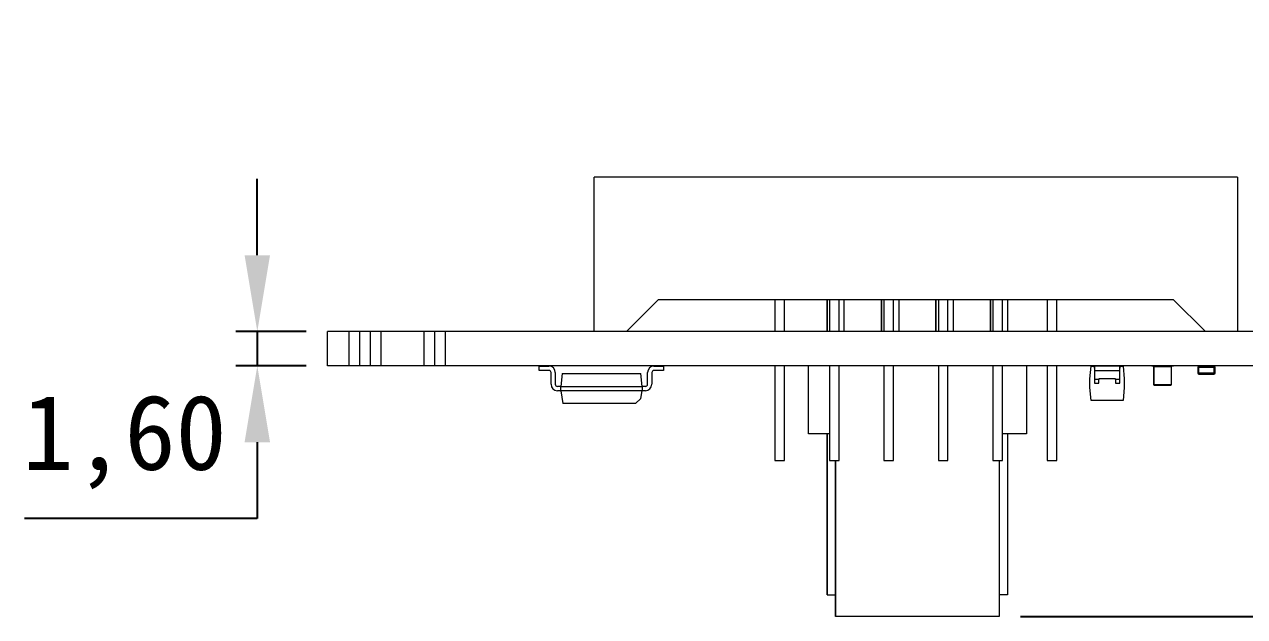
# Model space of a CAD drawing. Header units: millimetres. Extents: x 269 to 438, y 128 to 208.
# Drawn here: x 269.3 to 326.2, y 128.2 to 155.8 of the extents above; entities that cross this region are included whole.
import ezdxf

# ---------------------------------------------------------------- set-up
doc = ezdxf.new("R2010")
doc.units = ezdxf.units.MM
doc.header["$PDSIZE"] = -1
doc.dimstyles.new('ISO-25', dxfattribs={"dimtxt": 2.5, "dimasz": 2.5, "dimexe": 1.25, "dimexo": 0.625, "dimtad": 1, "dimtxsty": 'Standard', "dimcen": 2.5, "dimadec": 0, "dimazin": 0, "dimtfac": 1, "dimtmove": 0, "dimatfit": 3, "dimfxl": 1, "dimarcsym": 0})

# ---------------------------------------------------------------- blocks, each defined once
blk = doc.blocks.new('*D7')
at = {"color": 0, "lineweight": -2, "transparency": 16777216}
for p, q in [((341.938, 152.218), (341.938, 155.774)), ((326.89, 148.662), (342.938, 148.662)), ((341.938, 148.662), (341.938, 148.628)), ((326.89, 141.462), (342.938, 141.462)), ((341.938, 141.462), (341.938, 141.497)), ((341.938, 137.906), (341.938, 134.35))]:
    blk.add_line(p, q, dxfattribs=at)
at = {"color": 0, "transparency": 16777216}
for points in [[(341.345, 152.218), (342.531, 152.218), (341.938, 148.662)], [(341.345, 137.906), (342.531, 137.906), (341.938, 141.462)]]:
    blk.add_solid(points, dxfattribs=at)
at = {"layer": 'Defpoints', "color": 0, "transparency": 16777216}
for p in [(325.89, 148.662), (325.89, 141.462), (341.938, 141.462)]:
    blk.add_point(p, dxfattribs=at)
at = {"color": 0, "transparency": 16777216, "insert": (341.938, 145.062), "char_height": 3.5, "attachment_point": 5}
blk.add_mtext('7,20', dxfattribs=at)
blk = doc.blocks.new('*D8')
at = {"color": 0, "lineweight": -2, "transparency": 16777216}
for p, q in [((280.184, 145.018), (280.184, 148.574)), ((282.461, 141.462), (279.184, 141.462)), ((280.184, 141.462), (280.184, 139.862)), ((282.461, 139.862), (279.184, 139.862)), ((280.184, 136.306), (280.184, 132.75)), ((280.184, 132.75), (269.327, 132.75))]:
    blk.add_line(p, q, dxfattribs=at)
at = {"color": 0, "transparency": 16777216}
for points in [[(279.591, 145.018), (280.777, 145.018), (280.184, 141.462)], [(279.591, 136.306), (280.777, 136.306), (280.184, 139.862)]]:
    blk.add_solid(points, dxfattribs=at)
at = {"layer": 'Defpoints', "color": 0, "transparency": 16777216}
for p in [(283.461, 141.462), (280.184, 139.862), (283.461, 139.862)]:
    blk.add_point(p, dxfattribs=at)
at = {"color": 0, "transparency": 16777216, "insert": (273.993, 136.316), "char_height": 3.5, "attachment_point": 5}
blk.add_mtext('1,60', dxfattribs=at)
blk = doc.blocks.new('*D9')
at = {"color": 0, "lineweight": -2, "transparency": 16777216}
for p, q in [((348.341, 139.862), (348.341, 143.418)), ((348.341, 143.418), (362.115, 143.418)), ((339.461, 139.862), (349.341, 139.862)), ((348.341, 131.738), (348.341, 136.306)), ((315.769, 128.182), (349.341, 128.182))]:
    blk.add_line(p, q, dxfattribs=at)
at = {"color": 0, "transparency": 16777216}
for points in [[(347.748, 136.306), (348.933, 136.306), (348.341, 139.862)], [(347.748, 131.738), (348.933, 131.738), (348.341, 128.182)]]:
    blk.add_solid(points, dxfattribs=at)
at = {"layer": 'Defpoints', "color": 0, "transparency": 16777216}
for p in [(338.461, 139.862), (348.341, 139.862), (314.769, 128.182)]:
    blk.add_point(p, dxfattribs=at)
at = {"color": 0, "transparency": 16777216, "insert": (355.99, 146.984), "char_height": 3.5, "attachment_point": 5}
blk.add_mtext('11,68', dxfattribs=at)

msp = doc.modelspace()

# ---------------------------------------------------------------- linework, layer by layer
at = {"color": 7, "linetype": 'Continuous', "lineweight": 15}
for p, q in [((295.89, 141.462), (295.89, 148.662)), ((325.89, 148.662), (295.89, 148.662)), ((325.89, 148.662), (325.89, 141.462)), ((297.39, 141.462), (298.89, 142.962)), ((298.89, 142.962), (322.89, 142.962)), ((304.315, 142.962), (304.315, 141.482)), ((304.765, 141.482), (304.765, 142.962)), ((306.746, 142.962), (306.746, 141.482)), ((306.747, 141.482), (306.747, 142.962)), ((306.855, 142.962), (306.855, 141.482)), ((307.305, 141.482), (307.305, 142.962)), ((307.547, 141.482), (307.547, 142.962)), ((309.286, 141.482), (309.286, 142.962)), ((309.287, 142.962), (309.287, 141.482)), ((309.395, 142.962), (309.395, 141.462)), ((309.845, 141.482), (309.845, 142.962)), ((310.087, 142.962), (310.087, 141.482)), ((311.826, 141.482), (311.826, 142.962)), ((311.827, 141.482), (311.827, 142.962)), ((311.935, 142.962), (311.935, 141.482)), ((312.385, 141.482), (312.385, 142.962)), ((312.627, 142.962), (312.627, 141.482)), ((314.366, 141.462), (314.366, 142.962)), ((314.367, 142.962), (314.367, 141.462)), ((314.475, 142.962), (314.475, 141.462)), ((314.925, 141.462), (314.925, 142.962)), ((315.167, 142.962), (315.167, 141.462)), ((317.015, 142.962), (317.015, 141.482)), ((317.465, 141.482), (317.465, 142.962)), ((322.89, 142.962), (324.39, 141.462)), ((283.453, 139.862), (283.453, 141.462)), ((283.461, 141.462), (283.453, 141.462)), ((283.461, 139.862), (283.461, 141.462)), ((284.462, 141.462), (283.461, 141.462)), ((284.462, 139.862), (284.462, 141.462)), ((284.962, 141.462), (284.462, 141.462)), ((284.962, 139.862), (284.962, 141.462)), ((285.462, 141.462), (284.962, 141.462)), ((285.462, 139.862), (285.462, 141.462)), ((285.957, 141.462), (285.462, 141.462)), ((285.957, 139.862), (285.957, 141.462)), ((287.957, 141.462), (285.957, 141.462)), ((287.957, 139.862), (287.957, 141.462)), ((288.464, 141.462), (287.957, 141.462)), ((288.457, 139.862), (288.457, 141.462)), ((288.464, 141.462), (288.457, 141.462)), ((288.464, 139.862), (288.464, 141.462)), ((288.965, 141.462), (288.464, 141.462)), ((288.965, 139.862), (288.965, 141.462)), ((332.965, 141.462), (288.965, 141.462)), ((300.855, 141.482), (300.855, 141.462)), ((300.857, 141.482), (300.857, 141.462)), ((301.406, 141.482), (301.406, 141.462)), ((302.437, 141.482), (302.437, 141.462)), ((302.782, 141.482), (302.782, 141.462)), ((302.782, 141.482), (302.782, 141.462)), ((302.783, 141.462), (302.783, 141.485)), ((303.124, 141.482), (303.124, 141.462)), ((303.154, 141.482), (303.154, 141.462)), ((303.154, 141.482), (303.155, 141.482)), ((303.155, 141.482), (303.155, 141.462)), ((303.155, 141.482), (303.539, 141.482)), ((303.539, 141.482), (303.539, 141.462)), ((303.57, 141.482), (303.57, 141.462)), ((303.57, 141.482), (303.57, 141.462)), ((303.57, 141.482), (303.57, 141.482)), ((303.91, 141.482), (303.91, 141.462)), ((304.058, 141.482), (304.058, 141.462)), ((304.623, 141.482), (304.623, 141.462)), ((305.507, 141.462), (305.507, 141.485)), ((305.519, 141.482), (305.519, 141.462)), ((305.966, 141.482), (305.966, 141.462)), ((305.996, 141.482), (305.996, 141.462)), ((305.996, 141.482), (305.997, 141.482)), ((305.997, 141.482), (305.997, 141.462)), ((305.997, 141.482), (306.381, 141.482)), ((306.381, 141.482), (306.381, 141.462)), ((306.412, 141.482), (306.412, 141.462)), ((306.412, 141.482), (306.412, 141.462)), ((306.412, 141.482), (306.412, 141.482)), ((306.679, 141.482), (306.679, 141.462)), ((306.679, 141.482), (306.679, 141.462)), ((306.679, 141.482), (306.679, 141.482)), ((306.679, 141.482), (306.934, 141.482)), ((306.934, 141.482), (306.934, 141.462)), ((306.934, 141.482), (306.934, 141.462)), ((307.071, 141.482), (307.071, 141.462)), ((307.432, 141.482), (307.432, 141.462)), ((307.726, 141.482), (307.726, 141.462)), ((307.745, 141.482), (307.745, 141.462)), ((307.962, 141.482), (307.962, 141.462)), ((308.501, 141.482), (308.501, 141.462)), ((309.006, 141.482), (309.006, 141.462)), ((309.006, 141.482), (309.015, 141.482)), ((309.015, 141.482), (309.015, 141.462)), ((309.015, 141.482), (309.041, 141.482)), ((309.041, 141.482), (309.041, 141.462)), ((309.041, 141.482), (309.37, 141.482)), ((309.37, 141.482), (309.37, 141.462)), ((309.805, 141.482), (309.805, 141.462)), ((309.805, 141.482), (309.807, 141.482)), ((309.807, 141.482), (309.807, 141.462)), ((309.807, 141.482), (310.19, 141.482)), ((310.19, 141.482), (310.19, 141.462)), ((311.407, 141.482), (311.407, 141.462)), ((311.409, 141.482), (311.409, 141.462)), ((311.958, 141.482), (311.958, 141.462)), ((312.988, 141.482), (312.988, 141.462)), ((313.333, 141.482), (313.333, 141.462)), ((313.334, 141.482), (313.334, 141.462)), ((313.335, 141.462), (313.335, 141.485)), ((313.676, 141.482), (313.676, 141.462)), ((313.706, 141.482), (313.706, 141.462)), ((313.706, 141.482), (313.707, 141.482)), ((313.707, 141.482), (313.707, 141.462)), ((313.707, 141.482), (314.091, 141.482)), ((314.091, 141.482), (314.091, 141.462)), ((314.122, 141.482), (314.122, 141.462)), ((314.122, 141.482), (314.122, 141.462)), ((314.122, 141.482), (314.122, 141.482)), ((314.478, 141.482), (314.478, 141.462)), ((314.961, 141.482), (314.961, 141.462)), ((315.632, 141.482), (315.632, 141.462)), ((315.991, 141.482), (315.991, 141.462)), ((315.991, 141.482), (315.996, 141.482)), ((316.004, 141.482), (316.004, 141.462)), ((316.004, 141.482), (316.005, 141.482)), ((316.005, 141.482), (316.005, 141.462)), ((316.005, 141.482), (316.389, 141.482)), ((316.389, 141.482), (316.389, 141.462)), ((316.389, 141.482), (316.395, 141.482)), ((316.395, 141.482), (316.395, 141.462)), ((316.871, 141.482), (316.871, 141.462)), ((317.628, 141.482), (317.628, 141.462)), ((317.999, 141.482), (317.999, 141.462)), ((317.999, 141.482), (318, 141.482)), ((318, 141.482), (318, 141.462)), ((318, 141.482), (318.384, 141.482)), ((318.384, 141.482), (318.384, 141.462)), ((318.755, 141.482), (318.755, 141.462)), ((319.294, 141.482), (319.294, 141.462)), ((319.8, 141.482), (319.8, 141.462)), ((319.8, 141.482), (319.809, 141.482)), ((319.809, 141.482), (319.809, 141.462)), ((319.809, 141.482), (319.834, 141.482)), ((319.834, 141.482), (319.834, 141.462)), ((319.834, 141.482), (320.164, 141.482)), ((320.164, 141.482), (320.164, 141.462)), ((320.385, 141.482), (320.385, 141.462)), ((320.385, 141.482), (320.49, 141.482)), ((320.49, 141.482), (320.49, 141.462)), ((320.49, 141.482), (320.589, 141.482)), ((320.589, 141.482), (320.589, 141.462)), ((321.005, 141.482), (321.005, 141.462)), ((321.581, 141.482), (321.581, 141.462)), ((321.581, 141.482), (322.014, 141.482)), ((322.014, 141.482), (322.014, 141.462)), ((283.461, 139.862), (283.453, 139.862)), ((284.462, 139.862), (283.461, 139.862)), ((284.962, 139.862), (284.462, 139.862)), ((285.462, 139.862), (284.962, 139.862)), ((285.957, 139.862), (285.462, 139.862)), ((287.957, 139.862), (285.957, 139.862)), ((288.464, 139.862), (287.957, 139.862)), ((288.464, 139.862), (288.457, 139.862)), ((288.965, 139.862), (288.464, 139.862)), ((332.965, 139.862), (288.965, 139.862)), ((293.328, 139.654), (293.328, 139.854)), ((293.328, 139.854), (293.778, 139.854)), ((293.778, 139.654), (293.328, 139.654)), ((293.878, 139.004), (293.878, 139.554)), ((294.078, 139.554), (294.078, 139.004)), ((294.391, 139.504), (294.328, 138.904)), ((294.391, 139.504), (298.065, 139.504)), ((298.128, 138.904), (298.065, 139.504)), ((298.378, 139.004), (298.378, 139.554)), ((298.578, 139.554), (298.578, 139.004)), ((298.678, 139.854), (299.128, 139.854)), ((299.128, 139.654), (298.678, 139.654)), ((299.128, 139.854), (299.128, 139.654)), ((304.315, 139.862), (304.315, 135.462)), ((304.765, 135.462), (304.765, 139.862)), ((305.875, 136.692), (305.875, 139.862)), ((305.879, 136.692), (305.879, 139.862)), ((306.855, 139.862), (306.855, 135.462)), ((307.305, 135.462), (307.305, 139.862)), ((309.395, 139.862), (309.395, 135.462)), ((309.845, 135.462), (309.845, 139.862)), ((311.935, 139.862), (311.935, 135.462)), ((312.385, 135.462), (312.385, 139.862)), ((314.475, 139.862), (314.475, 135.462)), ((314.925, 135.462), (314.925, 139.862)), ((316.039, 139.862), (316.039, 136.692)), ((317.015, 139.862), (317.015, 135.462)), ((317.465, 135.462), (317.465, 139.862)), ((319.005, 139.254), (319.057, 139.854)), ((319.057, 139.854), (319.205, 139.854)), ((319.205, 139.854), (319.205, 139.754)), ((319.215, 139.854), (319.205, 139.854)), ((319.205, 139.754), (319.215, 139.754)), ((319.215, 139.854), (319.215, 139.654)), ((320.395, 139.854), (319.215, 139.854)), ((319.215, 139.654), (319.215, 139.227)), ((319.215, 139.654), (320.395, 139.654)), ((320.395, 139.654), (320.395, 139.854)), ((320.405, 139.854), (320.395, 139.854)), ((320.395, 139.754), (320.405, 139.754)), ((320.395, 139.227), (320.395, 139.654)), ((320.405, 139.754), (320.405, 139.854)), ((320.405, 139.854), (320.552, 139.854)), ((320.552, 139.854), (320.605, 139.254)), ((321.891, 139.862), (321.891, 139.844)), ((322.891, 139.844), (321.891, 139.844)), ((321.986, 138.974), (321.986, 139.834)), ((321.986, 139.834), (321.996, 139.834)), ((321.996, 139.844), (321.996, 139.834)), ((321.996, 139.834), (322.786, 139.834)), ((321.996, 138.974), (321.996, 139.834)), ((322.786, 139.844), (322.786, 139.834)), ((322.786, 139.834), (322.786, 138.974)), ((322.796, 139.834), (322.786, 139.834)), ((322.796, 139.834), (322.796, 138.974)), ((322.891, 139.844), (322.891, 139.862)), ((324.034, 139.804), (324.034, 139.524)), ((324.084, 139.804), (324.034, 139.804)), ((324.084, 139.524), (324.034, 139.524)), ((324.084, 139.854), (324.084, 139.804)), ((324.784, 139.854), (324.084, 139.854)), ((324.084, 139.524), (324.084, 139.804)), ((324.084, 139.804), (324.784, 139.804)), ((324.784, 139.524), (324.084, 139.524)), ((324.084, 139.524), (324.084, 139.474)), ((324.084, 139.474), (324.784, 139.474)), ((324.784, 139.804), (324.784, 139.854)), ((324.784, 139.804), (324.784, 139.524)), ((324.834, 139.804), (324.784, 139.804)), ((324.784, 139.474), (324.784, 139.524)), ((324.834, 139.524), (324.784, 139.524)), ((324.834, 139.524), (324.834, 139.804)), ((294.328, 138.904), (294.178, 138.904)), ((294.328, 138.704), (294.328, 138.904)), ((294.328, 138.904), (298.128, 138.904)), ((298.128, 138.904), (298.128, 138.704)), ((298.278, 138.904), (298.128, 138.904)), ((319.005, 138.854), (319.005, 139.254)), ((319.057, 138.254), (319.005, 138.854)), ((319.415, 139.227), (319.215, 139.227)), ((319.215, 139.227), (319.215, 139.054)), ((319.215, 139.054), (319.415, 139.054)), ((320.195, 139.254), (319.415, 139.254)), ((319.415, 139.254), (319.415, 139.227)), ((319.415, 139.054), (319.415, 139.227)), ((320.195, 139.227), (320.195, 139.254)), ((320.395, 139.227), (320.195, 139.227)), ((320.195, 139.227), (320.195, 139.054)), ((320.195, 139.054), (320.395, 139.054)), ((320.395, 139.054), (320.395, 139.227)), ((320.605, 138.854), (320.552, 138.254)), ((320.605, 139.254), (320.605, 138.854)), ((321.996, 138.974), (321.986, 138.974)), ((322.786, 138.974), (321.996, 138.974)), ((321.996, 138.964), (321.996, 138.974)), ((321.996, 138.964), (322.786, 138.964)), ((322.796, 138.974), (322.786, 138.974)), ((322.786, 138.964), (322.786, 138.974)), ((294.328, 138.704), (294.178, 138.704)), ((294.328, 138.704), (294.433, 138.104)), ((298.128, 138.704), (294.328, 138.704)), ((297.822, 138.104), (298.065, 138.346)), ((298.065, 138.346), (298.128, 138.704)), ((298.278, 138.704), (298.128, 138.704)), ((319.055, 138.254), (319.055, 138.274)), ((319.057, 138.254), (319.055, 138.254)), ((320.552, 138.254), (319.057, 138.254)), ((320.554, 138.254), (320.552, 138.254)), ((320.554, 138.254), (320.554, 138.274)), ((297.822, 138.104), (294.433, 138.104)), ((305.879, 136.692), (305.875, 136.692)), ((306.855, 136.692), (305.879, 136.692)), ((306.746, 136.692), (306.746, 129.202)), ((306.747, 129.202), (306.747, 136.692)), ((316.039, 136.692), (314.925, 136.692)), ((315.167, 136.692), (315.167, 129.202)), ((304.315, 135.462), (304.765, 135.462)), ((306.855, 135.462), (307.305, 135.462)), ((307.148, 134.168), (307.148, 135.462)), ((307.149, 128.182), (307.149, 135.462)), ((309.395, 135.462), (309.845, 135.462)), ((311.935, 135.462), (312.385, 135.462)), ((314.475, 135.462), (314.925, 135.462)), ((314.769, 135.462), (314.769, 128.182)), ((317.015, 135.462), (317.465, 135.462)), ((307.148, 128.182), (307.148, 132.197)), ((306.746, 129.202), (306.747, 129.202)), ((306.747, 129.202), (307.148, 129.202)), ((315.167, 129.202), (314.769, 129.202)), ((307.149, 128.182), (307.148, 128.182)), ((314.769, 128.182), (307.149, 128.182))]:
    msp.add_line(p, q, dxfattribs=at)
at = {"color": 7, "linetype": 'Continuous', "lineweight": 15, "flags": 128}
msp.add_lwpolyline([(307.148, 132.197), (307.148, 132.256), (307.148, 132.358), (307.148, 132.498), (307.148, 132.669), (307.148, 132.865), (307.148, 133.075), (307.148, 133.29), (307.148, 133.5), (307.148, 133.695), (307.148, 133.867), (307.148, 134.007), (307.148, 134.109), (307.148, 134.168)], dxfattribs=at)
at = {"color": 7, "linetype": 'Continuous', "lineweight": 15}
for centre, radius, start, end in [((293.778, 139.554), 0.3, 0, 90), ((293.778, 139.554), 0.1, 0, 90), ((298.678, 139.554), 0.3, 90, 180), ((298.678, 139.554), 0.1, 90, 180), ((321.996, 139.834), 0.01, 90, 180), ((322.786, 139.834), 0.01, 0, 90), ((324.084, 139.804), 0.05, 90, 180), ((324.084, 139.524), 0.05, 180, 270), ((324.784, 139.804), 0.05, 360, 90), ((324.784, 139.524), 0.05, 270, 0), ((294.178, 139.004), 0.3, 180, 270), ((294.178, 139.004), 0.1, 180, 270), ((298.278, 139.004), 0.3, 270, 0), ((298.278, 139.004), 0.1, 270, 0), ((321.996, 138.974), 0.01, 180, 270), ((322.786, 138.974), 0.01, 270, 0)]:
    msp.add_arc(centre, radius, start, end, dxfattribs=at)

# ---------------------------------------------------------------- dimensions: what is measured, and where the dimension line sits
for base, p1, p2, picture, middle in [((341.938, 141.462), (325.89, 148.662), (325.89, 141.462), '*D7', (341.938, 145.062)), ((348.341, 139.862), (314.769, 128.182), (338.461, 139.862), '*D9', (355.99, 146.984)), ((280.184, 139.862), (283.461, 141.462), (283.461, 139.862), '*D8', (273.993, 136.316))]:
    dim = msp.add_linear_dim(base=base, p1=p1, p2=p2, angle=90, dimstyle='ISO-25', override={"dimtxt": 3.5, "dimasz": 3.556, "dimexe": 1, "dimexo": 1, "dimgap": 1.524, "dimtih": 1, "dimtoh": 1, "dimzin": 0, "dimadec": 2, "dimtzin": 0})
    dim.commit()
    dim.dimension.update_dxf_attribs({"geometry": picture, "text_midpoint": middle})

doc.saveas('drawing.dxf')
